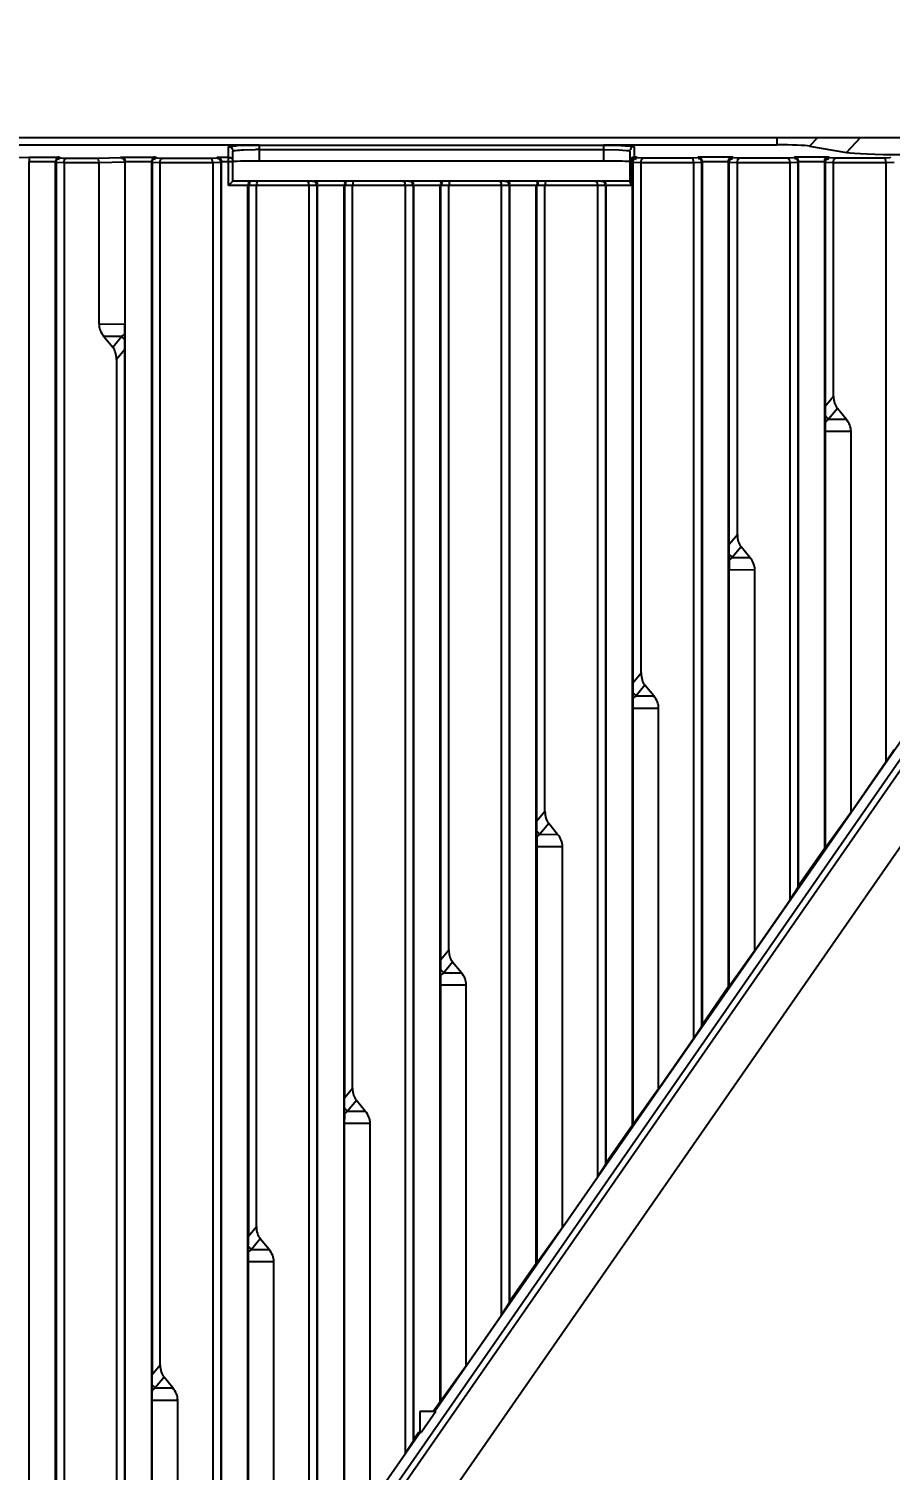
# Model space of a CAD drawing. Header units: millimetres. Extents: x 389 to 17466, y 310 to 5904.
# Drawn here: x 4963.5 to 5062, y 1481 to 1645.9 of the extents above; entities that cross this region are included whole.
import ezdxf

# ---------------------------------------------------------------- set-up
doc = ezdxf.new("R2010")
doc.units = ezdxf.units.MM
doc.layers.add('DIKE-5_20833-YOUDIM', color=7, linetype='Continuous')
doc.styles.get("Standard").update_dxf_attribs({"font": 'arial.ttf'})
doc.dimstyles.new('DIMSTYLE_14', dxfattribs={"dimtxt": 30, "dimasz": 20, "dimexe": 1.75, "dimexo": 0.875, "dimgap": 2, "dimtad": 1, "dimzin": 9, "dimdsep": 46, "dimtxsty": 'Standard', "dimblk": '_FILLED', "dimcen": 0.09, "dimadec": 0, "dimazin": 0, "dimtp": 0.05, "dimtm": 0.05, "dimtfac": 1, "dimtofl": 0, "dimtmove": 0, "dimatfit": 3, "dimldrblk": '_FILLED', "dimfxl": 1, "dimtolj": 1, "dimarcsym": 0})

# ---------------------------------------------------------------- blocks, each defined once
blk = doc.blocks.new('_FILLED')
at = {"color": 0, "linetype": 'ByBlock'}
blk.add_solid([(0, 0), (-1, 0.2), (-1, -0.2)], dxfattribs=at)
blk = doc.blocks.new('*D39')
at = {"layer": 'Defpoints', "color": 0, "linetype": 'Continuous', "transparency": 16777216}
for p in [(5134.54, 1678.6), (4564.54, 1608.48), (5134.54, 1608.48)]:
    blk.add_point(p, dxfattribs=at)
at = {"layer": 'DIKE-5_20833-YOUDIM', "color": 0, "linetype": 'Continuous', "lineweight": -2, "transparency": 16777216}
for p, q in [((4564.54, 1609.36), (4564.54, 1680.35)), ((5134.54, 1609.36), (5134.54, 1680.35)), ((4584.54, 1678.6), (5114.54, 1678.6))]:
    blk.add_line(p, q, dxfattribs=at)
at = {"layer": 'DIKE-5_20833-YOUDIM', "color": 0, "linetype": 'Continuous', "lineweight": -2, "transparency": 16777216, "xscale": 20, "yscale": 20, "zscale": 20, "rotation": 180}
blk.add_blockref('_FILLED', (4564.54, 1678.6), dxfattribs=at)
at = {"layer": 'DIKE-5_20833-YOUDIM', "color": 0, "linetype": 'Continuous', "lineweight": -2, "transparency": 16777216, "xscale": 20, "yscale": 20, "zscale": 20}
blk.add_blockref('_FILLED', (5134.54, 1678.6), dxfattribs=at)
at = {"layer": 'DIKE-5_20833-YOUDIM', "color": 0, "linetype": 'Continuous', "transparency": 16777216, "insert": (4849.54, 1700.02), "char_height": 30, "attachment_point": 5}
blk.add_mtext('\\A1;570 [1\'-10 1/2"]', dxfattribs=at)
blk = doc.blocks.new('*D42')
at = {"layer": 'Defpoints', "color": 0, "linetype": 'Continuous', "transparency": 16777216}
for p in [(5153.04, 1747.66), (4546.04, 1605.98), (5153.04, 1605.98)]:
    blk.add_point(p, dxfattribs=at)
at = {"layer": 'DIKE-5_20833-YOUDIM', "color": 0, "linetype": 'Continuous', "lineweight": -2, "transparency": 16777216}
for p, q in [((4546.04, 1606.86), (4546.04, 1749.41)), ((5153.04, 1606.86), (5153.04, 1749.41)), ((4566.04, 1747.66), (5133.04, 1747.66))]:
    blk.add_line(p, q, dxfattribs=at)
at = {"layer": 'DIKE-5_20833-YOUDIM', "color": 0, "linetype": 'Continuous', "lineweight": -2, "transparency": 16777216, "xscale": 20, "yscale": 20, "zscale": 20, "rotation": 180}
blk.add_blockref('_FILLED', (4546.04, 1747.66), dxfattribs=at)
at = {"layer": 'DIKE-5_20833-YOUDIM', "color": 0, "linetype": 'Continuous', "lineweight": -2, "transparency": 16777216, "xscale": 20, "yscale": 20, "zscale": 20}
blk.add_blockref('_FILLED', (5153.04, 1747.66), dxfattribs=at)
at = {"layer": 'DIKE-5_20833-YOUDIM', "color": 0, "linetype": 'Continuous', "transparency": 16777216, "insert": (4849.54, 1769.08), "char_height": 30, "attachment_point": 5}
blk.add_mtext('\\A1;607 [1\'-11 7/8"]', dxfattribs=at)

msp = doc.modelspace()

# ---------------------------------------------------------------- linework, layer by layer
at = {"color": 7, "linetype": 'Continuous'}
for p, q in [((4954.5375, 1633.482), (5138.0375, 1633.482)), ((4954.5375, 1632.6378), (4989.8375, 1632.6378)), ((4987.8792, 1632.5707), (4989.8375, 1632.6021)), ((4989.8375, 1632.6021), (4989.8375, 1630.7725)), ((4989.8375, 1632.6021), (5029.2375, 1632.6021)), ((5029.2375, 1632.6378), (5049.0365, 1632.6378)), ((5029.2375, 1632.6021), (5029.2375, 1630.7725)), ((5029.2375, 1632.6021), (5031.1961, 1632.5707)), ((5049.0365, 1633.482), (5049.0365, 1632.6378)), ((5053.7349, 1633.482), (5052.8045, 1632.4919)), ((5057.0161, 1631.7757), (5058.6195, 1633.482)), ((4963.5124, 1631.1895), (4960.4195, 1631.1084)), ((4963.5124, 1631.1895), (4963.5623, 1631.2395)), ((4963.5623, 1631.2395), (4967.012, 1631.2395)), ((4967.012, 1631.2395), (4967.1097, 1631.1417)), ((4967.1097, 1631.1417), (4967.7446, 1631.1084)), ((4967.7446, 1631.1084), (4971.4195, 1631.1084)), ((4971.4195, 1631.1084), (4973.9996, 1631.176)), ((4973.9996, 1631.176), (4974.063, 1631.2395)), ((4974.063, 1631.2395), (4978.012, 1631.2395)), ((4978.012, 1631.2395), (4978.1097, 1631.1417)), ((4978.1097, 1631.1417), (4978.7446, 1631.1084)), ((4978.7446, 1631.1084), (4984.3304, 1631.1084)), ((4984.3304, 1631.1084), (4984.9653, 1631.1417)), ((4984.9653, 1631.1417), (4985.063, 1631.2395)), ((4985.063, 1631.2395), (4986.3375, 1631.2395)), ((4986.3375, 1627.982), (4986.3375, 1632.4186)), ((4986.7852, 1632.1417), (4986.8375, 1631.9193)), ((4986.8375, 1628.482), (4986.8375, 1631.9193)), ((4988.0528, 1632.0668), (4989.4373, 1632.1011)), ((4989.8375, 1632.1027), (5029.2375, 1632.1027)), ((5029.2375, 1632.1027), (5031.0081, 1632.0674)), ((5031.0081, 1632.0674), (5031.8629, 1632.0081)), ((5032.2375, 1631.9193), (5032.2375, 1628.382)), ((5032.4281, 1631.1226), (5032.3587, 1631.0505)), ((5032.6094, 1631.0971), (5032.6463, 1631.0446)), ((5032.6156, 1630.9756), (5032.6528, 1630.8361)), ((5032.7064, 1632.443), (5032.7375, 1632.4186)), ((5032.7375, 1632.4186), (5032.7375, 1631.2395)), ((5033.012, 1631.2395), (5032.7375, 1631.2395)), ((5032.8577, 1631.0645), (5033.0014, 1630.9986)), ((5033.012, 1631.2395), (5033.1097, 1631.1417)), ((5033.7446, 1631.1084), (5033.1097, 1631.1417)), ((5039.3304, 1631.1084), (5033.7446, 1631.1084)), ((5039.9653, 1631.1417), (5039.3304, 1631.1084)), ((5040.063, 1631.2395), (5039.9653, 1631.1417)), ((5044.012, 1631.2395), (5040.063, 1631.2395)), ((5044.1097, 1631.1417), (5044.012, 1631.2395)), ((5044.7446, 1631.1084), (5044.1097, 1631.1417)), ((5050.3304, 1631.1084), (5044.7446, 1631.1084)), ((5050.9653, 1631.1417), (5050.3304, 1631.1084)), ((5051.063, 1631.2395), (5050.9653, 1631.1417)), ((5055.012, 1631.2395), (5051.063, 1631.2395)), ((5052.8045, 1632.4919), (5057.0161, 1631.7757)), ((5055.1097, 1631.1417), (5055.012, 1631.2395)), ((5055.7446, 1631.1084), (5055.1097, 1631.1417)), ((5061.3304, 1631.1084), (5055.7446, 1631.1084)), ((5061.9653, 1631.1417), (5061.3304, 1631.1084)), ((5062.063, 1631.2395), (5061.9653, 1631.1417)), ((4963.5375, 1421.2055), (4963.5375, 1630.7401)), ((4963.5375, 1630.7401), (4966.5375, 1630.7401)), ((4966.5375, 1630.7401), (4966.5375, 1425.524)), ((4966.5375, 1630.7153), (4966.6205, 1630.6324)), ((4966.6205, 1630.6495), (4967.5375, 1630.6014)), ((4966.6205, 1630.6324), (4966.6205, 1476.1333)), ((4967.5375, 1630.6091), (4971.5375, 1630.6091)), ((4967.5375, 1630.6014), (4967.5375, 1477.2192)), ((4971.5375, 1630.6064), (4974.4837, 1630.6836)), ((4971.5375, 1612.1051), (4971.5375, 1630.6064)), ((4974.4837, 1630.6615), (4974.5375, 1630.7153)), ((4974.4837, 1630.6836), (4974.4837, 1612.1022)), ((4974.5375, 1437.0399), (4974.5375, 1630.7401)), ((4974.5375, 1630.7401), (4977.5375, 1630.7401)), ((4977.5375, 1630.7401), (4977.5375, 1441.3584)), ((4977.5375, 1630.7153), (4977.6205, 1630.6324)), ((4977.6205, 1630.6495), (4978.5375, 1630.6014)), ((4977.6205, 1630.6324), (4977.6205, 1491.9676)), ((4978.5375, 1493.0536), (4978.5375, 1630.6091)), ((4978.5375, 1630.6091), (4984.5375, 1630.6091)), ((4984.5375, 1630.6014), (4985.4546, 1630.6495)), ((4984.5375, 1630.6091), (4984.5375, 1451.2051)), ((4985.4546, 1630.6324), (4985.5375, 1630.7153)), ((4985.4546, 1630.6495), (4985.4546, 1452.6095)), ((4985.5375, 1452.8743), (4985.5375, 1630.7401)), ((4985.5375, 1630.7401), (4986.8375, 1630.7401)), ((5029.2375, 1630.7725), (4989.8375, 1630.7725)), ((5032.4375, 1630.7401), (5032.4375, 1627.982)), ((5032.5375, 1630.7401), (5032.4375, 1630.7401)), ((5032.5375, 1520.5302), (5032.5375, 1630.7401)), ((5032.6205, 1630.6495), (5033.5375, 1630.6014)), ((5032.6205, 1571.1394), (5032.6205, 1630.6324)), ((5033.5375, 1630.6091), (5039.5375, 1630.6091)), ((5033.5375, 1572.2254), (5033.5375, 1630.6014)), ((5039.5375, 1630.6014), (5040.4546, 1630.6495)), ((5039.5375, 1630.6014), (5039.5375, 1530.377)), ((5040.4546, 1630.6324), (5040.5375, 1630.7153)), ((5040.4546, 1630.6324), (5040.4546, 1531.7813)), ((5040.5375, 1630.7401), (5043.5375, 1630.7401)), ((5040.5375, 1532.0461), (5040.5375, 1630.7153)), ((5043.5375, 1536.3646), (5043.5375, 1630.7401)), ((5043.5375, 1630.7153), (5043.6205, 1630.6324)), ((5043.6205, 1630.6495), (5044.5375, 1630.6014)), ((5043.6205, 1586.9738), (5043.6205, 1630.6324)), ((5044.5375, 1630.6091), (5050.5375, 1630.6091)), ((5044.5375, 1588.0598), (5044.5375, 1630.6014)), ((5050.5375, 1630.6014), (5051.4546, 1630.6495)), ((5050.5375, 1630.6014), (5050.5375, 1546.2113)), ((5051.4546, 1630.6324), (5051.5375, 1630.7153)), ((5051.4546, 1630.6324), (5051.4546, 1547.6156)), ((5051.5375, 1630.7401), (5054.5375, 1630.7401)), ((5051.5375, 1547.8805), (5051.5375, 1630.7153)), ((5054.5375, 1552.1989), (5054.5375, 1630.7401)), ((5054.5375, 1630.7153), (5054.6205, 1630.6324)), ((5054.6205, 1630.6495), (5055.5375, 1630.6014)), ((5054.6205, 1602.8082), (5054.6205, 1630.6324)), ((5055.5375, 1630.6091), (5061.5375, 1630.6091)), ((5055.5375, 1603.8942), (5055.5375, 1630.6014)), ((5061.5375, 1630.6014), (5062.4546, 1630.6495)), ((5061.5375, 1630.6014), (5061.5375, 1562.0457)), ((4986.8375, 1628.482), (4986.3375, 1627.982)), ((4988.5375, 1627.982), (4986.3375, 1627.982)), ((4989.012, 1628.482), (4986.8375, 1628.482)), ((4988.5375, 1627.982), (4988.5375, 1457.1927)), ((4988.6022, 1628.2341), (4988.6401, 1628.0737)), ((4988.6205, 1627.982), (4988.6205, 1507.802)), ((4996.4546, 1627.982), (4988.6205, 1627.982)), ((4995.9653, 1628.482), (4989.1097, 1628.482)), ((4989.5375, 1508.888), (4989.5375, 1627.982)), ((4989.5633, 1628.2237), (4989.5857, 1628.0735)), ((4995.5117, 1628.2237), (4995.4894, 1628.0735)), ((4995.5375, 1627.982), (4995.5375, 1467.0395)), ((5000.012, 1628.482), (4996.063, 1628.482)), ((4996.4728, 1628.2341), (4996.435, 1628.0737)), ((4996.4546, 1627.982), (4996.4546, 1468.4438)), ((4996.5375, 1468.7086), (4996.5375, 1627.982)), ((4999.5375, 1627.982), (4996.5375, 1627.982)), ((4999.5375, 1627.982), (4999.5375, 1473.0271)), ((4999.6022, 1628.2341), (4999.6401, 1628.0737)), ((4999.6205, 1627.982), (4999.6205, 1523.6363)), ((5007.4546, 1627.982), (4999.6205, 1627.982)), ((5006.9653, 1628.482), (5000.1097, 1628.482)), ((5000.5375, 1524.7223), (5000.5375, 1627.982)), ((5000.5633, 1628.2237), (5000.5857, 1628.0735)), ((5006.5117, 1628.2237), (5006.4894, 1628.0735)), ((5006.5375, 1627.982), (5006.5375, 1482.8739)), ((5011.012, 1628.482), (5007.063, 1628.482)), ((5007.4728, 1628.2341), (5007.435, 1628.0737)), ((5007.4546, 1627.982), (5007.4546, 1484.2782)), ((5007.5375, 1484.543), (5007.5375, 1627.982)), ((5010.5375, 1627.982), (5007.5375, 1627.982)), ((5010.5375, 1488.8615), (5010.5375, 1627.982)), ((5010.6022, 1628.2341), (5010.6401, 1628.0737)), ((5010.6205, 1539.4707), (5010.6205, 1627.982)), ((5018.4546, 1627.982), (5010.6205, 1627.982)), ((5017.9653, 1628.482), (5011.1097, 1628.482)), ((5011.5375, 1540.5567), (5011.5375, 1627.982)), ((5011.5633, 1628.2237), (5011.5857, 1628.0735)), ((5017.5117, 1628.2237), (5017.4894, 1628.0735)), ((5017.5375, 1627.982), (5017.5375, 1498.7082)), ((5022.012, 1628.482), (5018.063, 1628.482)), ((5018.4728, 1628.2341), (5018.435, 1628.0737)), ((5018.4546, 1627.982), (5018.4546, 1500.1125)), ((5018.5375, 1500.3774), (5018.5375, 1627.982)), ((5021.5375, 1627.982), (5018.5375, 1627.982)), ((5021.5375, 1504.6958), (5021.5375, 1627.982)), ((5021.6022, 1628.2341), (5021.6401, 1628.0737)), ((5021.6205, 1555.3051), (5021.6205, 1627.982)), ((5029.4546, 1627.982), (5021.6205, 1627.982)), ((5028.9653, 1628.482), (5022.1097, 1628.482)), ((5022.5375, 1556.3911), (5022.5375, 1627.982)), ((5022.5633, 1628.2237), (5022.5857, 1628.0735)), ((5028.5117, 1628.2237), (5028.4894, 1628.0735)), ((5028.5375, 1627.982), (5028.5375, 1514.5426)), ((5032.2375, 1628.482), (5029.063, 1628.482)), ((5029.4728, 1628.2341), (5029.435, 1628.0737)), ((5029.4546, 1627.982), (5029.4546, 1515.9469)), ((5029.5375, 1516.2117), (5029.5375, 1627.982)), ((5032.4375, 1627.982), (5029.5375, 1627.982)), ((5032.2375, 1628.382), (5032.3404, 1628.136)), ((5032.3404, 1628.136), (5032.4375, 1627.982)), ((4974.4837, 1612.1022), (4971.5375, 1612.1051)), ((4974.1108, 1610.7157), (4972.0924, 1610.7177)), ((4972.0924, 1610.7177), (4973.1016, 1609.4961)), ((4973.1016, 1609.4961), (4974.1108, 1610.7157)), ((4974.1108, 1610.7157), (4974.4741, 1610.9829)), ((4974.4546, 1609.1878), (4973.5375, 1608.0795)), ((4973.5375, 1608.0795), (4973.5375, 1435.3708)), ((4974.4546, 1609.1655), (4974.4546, 1436.7751)), ((5054.6205, 1602.7859), (5055.5375, 1603.8942)), ((5054.9642, 1601.2579), (5054.601, 1600.9908)), ((5055.9734, 1602.4776), (5054.9642, 1601.2579)), ((5054.9642, 1601.2579), (5056.9826, 1601.256)), ((5056.9826, 1601.256), (5055.9734, 1602.4776)), ((5054.5913, 1599.8714), (5054.5913, 1552.1821)), ((5054.5913, 1599.8714), (5057.5375, 1599.8686)), ((5057.5375, 1556.2877), (5057.5375, 1599.8686)), ((5088.6136, 1598.9724), (4956.0506, 1408.1497)), ((4956.8183, 1408.0278), (5089.4659, 1598.9724)), ((4957.0311, 1399.5704), (5095.6885, 1599.1661)), ((5087.2982, 1599.0703), (5009.9165, 1487.6803)), ((5043.6205, 1586.9515), (5044.5375, 1588.0598)), ((5044.9734, 1586.6433), (5043.9642, 1585.4236)), ((5045.9826, 1585.4216), (5044.9734, 1586.6433)), ((5043.9642, 1585.4236), (5043.601, 1585.1565)), ((5043.9642, 1585.4236), (5045.9826, 1585.4216)), ((5043.5913, 1536.3477), (5043.5913, 1584.0432)), ((5043.5913, 1584.0371), (5046.5375, 1584.0342)), ((5046.5375, 1540.4534), (5046.5375, 1584.0342)), ((5032.6205, 1571.1171), (5033.5375, 1572.2254)), ((5033.9734, 1570.8089), (5032.9642, 1569.5892)), ((5034.9826, 1569.5872), (5033.9734, 1570.8089)), ((5032.9642, 1569.5892), (5032.601, 1569.3221)), ((5032.9642, 1569.5892), (5034.9826, 1569.5872)), ((5032.5913, 1568.2027), (5032.5913, 1520.5133)), ((5032.5913, 1568.2027), (5035.5375, 1568.1998)), ((5035.5375, 1524.619), (5035.5375, 1568.1998)), ((5061.5375, 1562.0457), (5062.4546, 1563.45)), ((5057.5375, 1556.2877), (5061.5375, 1562.0457)), ((5021.6205, 1555.2828), (5022.5375, 1556.3911)), ((5057.5375, 1556.2877), (5054.5913, 1552.1821)), ((5021.9642, 1553.7549), (5021.601, 1553.4877)), ((5022.9734, 1554.9745), (5021.9642, 1553.7549)), ((5021.9642, 1553.7549), (5023.9826, 1553.7529)), ((5023.9826, 1553.7529), (5022.9734, 1554.9745)), ((5021.5913, 1552.3683), (5021.5913, 1504.679)), ((5021.5913, 1552.3683), (5024.5375, 1552.3655)), ((5024.5375, 1508.7847), (5024.5375, 1552.3655)), ((5051.5375, 1547.8805), (5054.5375, 1552.1989)), ((5054.5913, 1552.1821), (5054.5375, 1552.1989)), ((5050.5375, 1546.2113), (5051.4546, 1547.6156)), ((5051.4546, 1547.6156), (5051.5375, 1547.8805)), ((5046.5375, 1540.4534), (5050.5375, 1546.2113)), ((5010.6205, 1539.4484), (5011.5375, 1540.5567)), ((5046.5375, 1540.4534), (5043.5913, 1536.3477)), ((5011.9734, 1539.1402), (5010.9642, 1537.9205)), ((5012.9826, 1537.9185), (5011.9734, 1539.1402)), ((5010.9642, 1537.9205), (5010.601, 1537.6534)), ((5010.9642, 1537.9205), (5012.9826, 1537.9185)), ((5010.5913, 1536.534), (5010.5913, 1488.8446)), ((5010.5913, 1536.534), (5013.5375, 1536.5311)), ((5013.5375, 1492.9503), (5013.5375, 1536.5311)), ((5040.5375, 1532.0461), (5043.5375, 1536.3646)), ((5043.5913, 1536.3477), (5043.5375, 1536.3646)), ((5040.4546, 1531.7813), (5040.5375, 1532.0461)), ((5035.5375, 1524.619), (5039.5375, 1530.377)), ((5039.5375, 1530.377), (5040.4546, 1531.7813)), ((4999.6205, 1523.614), (5000.5375, 1524.7223)), ((5035.5375, 1524.619), (5032.5913, 1520.5133)), ((5000.9734, 1523.3058), (4999.9642, 1522.0861)), ((5001.9826, 1522.0842), (5000.9734, 1523.3058)), ((4999.5913, 1520.6996), (4999.5913, 1473.0102)), ((4999.5913, 1520.6996), (5002.5375, 1520.6967)), ((4999.9642, 1522.0861), (4999.601, 1521.819)), ((4999.9642, 1522.0861), (5001.9826, 1522.0842)), ((5002.5375, 1477.1159), (5002.5375, 1520.6967)), ((5029.5375, 1516.2117), (5032.5375, 1520.5302)), ((5032.5913, 1520.5133), (5032.5375, 1520.5302)), ((5028.5375, 1514.5426), (5029.4546, 1515.9469)), ((5029.4546, 1515.9469), (5029.5375, 1516.2117)), ((5024.5375, 1508.7847), (5028.5375, 1514.5426)), ((4988.6205, 1507.7797), (4989.5375, 1508.888)), ((4989.9734, 1507.4714), (4988.9642, 1506.2518)), ((4990.9826, 1506.2498), (4989.9734, 1507.4714)), ((5024.5375, 1508.7847), (5021.5913, 1504.679)), ((4988.9642, 1506.2518), (4988.601, 1505.9846)), ((4988.9642, 1506.2518), (4990.9826, 1506.2498)), ((4988.5913, 1504.8653), (4988.5913, 1457.1759)), ((4988.5913, 1504.8653), (4991.5375, 1504.8624)), ((4991.5375, 1461.2816), (4991.5375, 1504.8624)), ((5018.5375, 1500.3774), (5021.5375, 1504.6958)), ((5021.5913, 1504.679), (5021.5375, 1504.6958)), ((5017.5375, 1498.7082), (5018.4546, 1500.1125)), ((5018.4546, 1500.1125), (5018.5375, 1500.3774)), ((5013.5375, 1492.9503), (5017.5375, 1498.7082)), ((4977.6205, 1491.9453), (4978.5375, 1493.0536)), ((5013.5375, 1492.9503), (5010.5913, 1488.8446)), ((4978.9734, 1491.6371), (4977.9642, 1490.4174)), ((4979.9826, 1490.4154), (4978.9734, 1491.6371)), ((4977.9642, 1490.4174), (4977.601, 1490.1503)), ((4977.9642, 1490.4174), (4979.9826, 1490.4154)), ((4977.5913, 1489.0309), (4977.5913, 1441.3415)), ((4977.5913, 1489.0309), (4980.5375, 1489.028)), ((4980.5375, 1445.4472), (4980.5375, 1489.028)), ((5010.0561, 1487.7128), (5008.2098, 1487.7128)), ((5008.2098, 1487.7128), (5008.2098, 1485.3426)), ((5010.0561, 1487.7128), (5008.4096, 1485.3426)), ((5009.8045, 1487.8063), (5010.5375, 1488.8615)), ((5010.5913, 1488.8446), (5010.5375, 1488.8615)), ((5008.2699, 1485.3101), (4955.3103, 1409.0754)), ((5006.5375, 1482.8739), (5007.4546, 1484.2782)), ((5007.5375, 1484.543), (5008.131, 1485.3973)), ((5008.2098, 1485.3426), (5008.4096, 1485.3426)), ((5002.5375, 1477.1159), (5006.5375, 1482.8739))]:
    msp.add_line(p, q, dxfattribs=at)
msp.add_lwpolyline([(5032.2375, 1630.7245), (5032.2642, 1630.7292), (5032.3377, 1630.7354), (5032.4375, 1630.7401)], dxfattribs=at)
for centre, radius, start, end in [((4988.9425, 1601.97), 30.6191, 91.990029, 92.93515), ((4989.8363, 1583.5463), 48.5565, 89.998596, 90.470895), ((4911.0119, 1612.0878), 63.4718, 359.002519, 0.007548), ((4970.7234, 1607.0495), 4.9916, 41.468003, 47.263656), ((5055.7628, 1609.1322), 81.3082, 179.138336, 179.976514), ((5102.2621, 1608.5131), 127.8117, 178.893502, 179.17431), ((4926.9946, 1603.4577), 127.63, 358.893241, 359.174441), ((4973.3121, 1602.8415), 81.3084, 359.138337, 359.976515), ((5058.3516, 1604.9242), 4.9916, 221.468038, 227.26374), ((5118.064, 1599.8859), 63.4727, 179.002515, 180.007547), ((4962.3121, 1587.0071), 81.3084, 359.138337, 359.976515), ((5107.0639, 1584.0515), 63.4726, 179.002514, 180.007547), ((4915.9699, 1587.6237), 127.6546, 358.893277, 359.174424), ((5047.3516, 1589.0898), 4.9916, 221.468035, 227.263733), ((4904.9437, 1571.7898), 127.6809, 358.893316, 359.174405), ((4951.3121, 1571.1728), 81.3084, 359.138337, 359.976515), ((5036.3516, 1573.2555), 4.9916, 221.468032, 227.263725), ((5096.0639, 1568.2171), 63.4725, 179.002514, 180.007547), ((4940.3121, 1555.3384), 81.3084, 359.138337, 359.976515), ((5085.0638, 1552.3828), 63.4725, 179.002515, 180.007548), ((4893.9157, 1555.9558), 127.7088, 358.893357, 359.174386), ((5025.3516, 1557.4211), 4.9916, 221.468029, 227.263718), ((4929.3121, 1539.504), 81.3084, 359.138337, 359.976515), ((5074.0637, 1536.5484), 63.4724, 179.002515, 180.007548), ((4882.8869, 1540.1219), 127.7377, 358.893399, 359.174365), ((5014.3516, 1541.5868), 4.9916, 221.468027, 227.263712), ((4871.8609, 1524.288), 127.7637, 358.893437, 359.174347), ((4918.3121, 1523.6697), 81.3084, 359.138337, 359.976515), ((5003.3516, 1525.7524), 4.9916, 221.468025, 227.263706), ((5063.0637, 1520.7141), 63.4723, 179.002516, 180.007548), ((4907.3121, 1507.8353), 81.3084, 359.138337, 359.976515), ((5052.0636, 1504.8797), 63.4723, 179.002517, 180.007549), ((4860.839, 1508.454), 127.7856, 358.893469, 359.174332), ((4992.3516, 1509.918), 4.9916, 221.468024, 227.263701), ((4849.8282, 1492.6198), 127.7963, 358.893483, 359.174323), ((4896.3121, 1492.0009), 81.3084, 359.138337, 359.976515), ((4981.3516, 1494.0837), 4.9916, 221.468023, 227.263696), ((5041.0635, 1489.0453), 63.4722, 179.002518, 180.007549)]:
    msp.add_arc(centre, radius, start, end, dxfattribs=at)
for centre, major_axis, ratio, start_param, end_param in [((5049.0365, 1632.4308), (3.9434, 0), 0.0524799, 0.29934906, 1.57079633), ((4963.5637, 1630.7401), (0, 0.5), 0.05240778, 0.05235988, 1.57079633), ((5063.318, 1631.8778), (6.5952, 0), 0.0524799, -2.8422436, -1.57079633), ((4989.8375, 1630.7202), (3, 0), 0.01745506, 1.57079633, 3.14159265), ((5029.2375, 1630.7202), (3, 0), 0.01745506, 6.28318531, 7.85398163), ((4980.4818, 1612.0981), (8.9443, -0.0088), 0.4472136, -3.1411547, -2.78705562), ((4969.5777, 1605.6867), (3.3206, 4.0131), 0.53755654, -0.5761404, -0.10251905), ((5059.4973, 1606.287), (-3.3206, -4.0131), 0.5375563, -0.57614068, -0.10251901), ((5048.5932, 1599.8756), (8.9443, -0.0088), 0.44721342, 0.00043765, 0.35453679), ((5048.4973, 1590.4526), (-3.3206, -4.0131), 0.5375563, -0.57614068, -0.10251901), ((5037.5932, 1584.0412), (8.9443, -0.0088), 0.44721342, 0.00043765, 0.35453679), ((5037.4973, 1574.6183), (-3.3206, -4.0131), 0.5375563, -0.57614068, -0.10251901), ((5026.5932, 1568.2068), (8.9443, -0.0088), 0.44721342, 0.00043765, 0.35453679), ((5026.4973, 1558.7839), (-3.3206, -4.0131), 0.5375563, -0.57614068, -0.10251901), ((5015.5932, 1552.3725), (8.9443, -0.0088), 0.44721342, 0.00043765, 0.35453679), ((5015.4973, 1542.9495), (-3.3206, -4.0131), 0.5375563, -0.57614068, -0.10251901), ((5004.5932, 1536.5381), (8.9443, -0.0088), 0.44721342, 0.00043765, 0.35453679), ((5004.4973, 1527.1152), (-3.3206, -4.0131), 0.5375563, -0.57614068, -0.10251901), ((4993.5932, 1520.7037), (8.9443, -0.0088), 0.44721342, 0.00043765, 0.35453679), ((4993.4973, 1511.2808), (-3.3206, -4.0131), 0.5375563, -0.57614068, -0.10251901), ((4982.5932, 1504.8694), (8.9443, -0.0088), 0.44721342, 0.00043765, 0.35453679), ((4982.4973, 1495.4464), (-3.3206, -4.0131), 0.5375563, -0.57614068, -0.10251901), ((4971.5932, 1489.035), (8.9443, -0.0088), 0.44721342, 0.00043765, 0.35453679)]:
    msp.add_ellipse(centre, major_axis=major_axis, ratio=ratio, start_param=start_param, end_param=end_param, dxfattribs=at)
for points, knots in [([(4967.012, 1631.2395), (4966.9051, 1631.2336), (4966.6389, 1631.2219), (4966.599, 1630.9159), (4966.6468, 1630.8095)], [0, 0, 0, 0, 0.47865268, 1, 1, 1, 1]), ([(4966.6205, 1630.6324), (4966.6205, 1630.752), (4966.6255, 1631.0116), (4966.9318, 1631.0617), (4967.0018, 1630.9989)], [0, 0, 0, 0, 0.55989214, 1, 1, 1, 1]), ([(4967.5375, 1630.6014), (4967.5375, 1630.7154), (4967.5445, 1630.8281), (4967.6213, 1631.0642), (4967.687, 1630.9931), (4967.6996, 1630.9663)], [0, 0, 0, 0, 0.644628, 0.83264715, 1, 1, 1, 1]), ([(4971.5375, 1630.6091), (4971.5375, 1630.6664), (4971.5534, 1630.7463), (4971.4638, 1631.0454), (4971.4435, 1630.9768)], [0, 0, 0, 0, 0.44457048, 1, 1, 1, 1]), ([(4974.4837, 1630.6836), (4974.4837, 1630.8011), (4974.47, 1631.0508), (4974.1715, 1631.0918), (4974.1121, 1631.0277)], [0, 0, 0, 0, 0.57344729, 1, 1, 1, 1]), ([(4974.5375, 1630.7153), (4974.5375, 1630.8439), (4974.4952, 1631.0198), (4974.301, 1631.2007), (4974.2001, 1631.1222), (4974.1714, 1631.0805)], [0, 0, 0, 0, 0.56755901, 0.77671407, 1, 1, 1, 1]), ([(4978.012, 1631.2395), (4977.9051, 1631.2336), (4977.6389, 1631.2219), (4977.599, 1630.9159), (4977.6468, 1630.8095)], [0, 0, 0, 0, 0.47865268, 1, 1, 1, 1]), ([(4977.6205, 1630.6324), (4977.6205, 1630.752), (4977.6255, 1631.0116), (4977.9318, 1631.0617), (4978.0018, 1630.9989)], [0, 0, 0, 0, 0.55989214, 1, 1, 1, 1]), ([(4978.5375, 1630.6014), (4978.5375, 1630.7154), (4978.5445, 1630.8281), (4978.6213, 1631.0642), (4978.687, 1630.9931), (4978.6996, 1630.9663)], [0, 0, 0, 0, 0.644628, 0.83264715, 1, 1, 1, 1]), ([(4984.5375, 1630.6091), (4984.5375, 1630.7215), (4984.5304, 1630.8332), (4984.4521, 1631.0649), (4984.3877, 1630.9945), (4984.3754, 1630.9679)], [0, 0, 0, 0, 0.64460109, 0.83228919, 1, 1, 1, 1]), ([(4985.4546, 1630.6495), (4985.4546, 1630.7656), (4985.4419, 1631.0179), (4985.1436, 1631.0618), (4985.076, 1630.9993)], [0, 0, 0, 0, 0.55792131, 1, 1, 1, 1]), ([(4985.5375, 1630.7153), (4985.5375, 1630.8439), (4985.4952, 1631.0198), (4985.301, 1631.2007), (4985.2001, 1631.1222), (4985.1714, 1631.0805)], [0, 0, 0, 0, 0.56755901, 0.77671407, 1, 1, 1, 1]), ([(4986.3375, 1632.4186), (4986.3375, 1632.5115), (4986.8869, 1632.45), (4987.1183, 1632.5357), (4987.3746, 1632.549)], [0, 0, 0, 0, 0.26573127, 1, 1, 1, 1]), ([(4986.8375, 1630.7401), (4986.8375, 1630.859), (4986.8266, 1631.1232), (4986.5175, 1631.1726), (4986.4388, 1631.1108)], [0, 0, 0, 0, 0.54274606, 1, 1, 1, 1]), ([(4986.8375, 1631.9193), (4986.8375, 1631.9499), (4986.9947, 1631.972), (4987.3332, 1632.0406), (4987.7542, 1632.0532), (4988.0528, 1632.0668)], [0, 0, 0, 0, 0.07445366, 0.27168231, 1, 1, 1, 1]), ([(5031.1961, 1632.5707), (5031.5351, 1632.5587), (5032.0329, 1632.5165), (5032.5513, 1632.5036), (5032.7064, 1632.443)], [0, 0, 0, 0, 0.67076281, 1, 1, 1, 1]), ([(5031.8629, 1632.0081), (5031.917, 1632.0021), (5032.0207, 1631.9745), (5032.2375, 1631.9938), (5032.2375, 1631.9193)], [0, 0, 0, 0, 0.42212239, 1, 1, 1, 1]), ([(5032.3587, 1631.0505), (5032.3219, 1631.0044), (5032.2624, 1630.9009), (5032.2375, 1630.783), (5032.2375, 1630.7244)], [0, 0, 0, 0, 0.50184072, 1, 1, 1, 1]), ([(5032.7375, 1632.4186), (5032.6185, 1632.4186), (5032.3543, 1632.4082), (5032.3046, 1632.099), (5032.3664, 1632.0204)], [0, 0, 0, 0, 0.54336756, 1, 1, 1, 1]), ([(5032.7375, 1631.2395), (5032.683, 1631.2376), (5032.571, 1631.2172), (5032.4716, 1631.1598), (5032.4281, 1631.1226)], [0, 0, 0, 0, 0.48762852, 1, 1, 1, 1]), ([(5033.5362, 1630.6015), (5033.5362, 1630.7144), (5033.5419, 1630.8259), (5033.6201, 1631.0604), (5033.6841, 1630.987), (5033.6964, 1630.9598)], [0, 0, 0, 0, 0.64332147, 0.82979296, 1, 1, 1, 1]), ([(5039.5374, 1630.6091), (5039.5374, 1630.7212), (5039.5309, 1630.8325), (5039.4524, 1631.0638), (5039.3884, 1630.9927), (5039.3761, 1630.966)], [0, 0, 0, 0, 0.6441454, 0.83123751, 1, 1, 1, 1]), ([(5040.5375, 1630.7153), (5040.5375, 1630.7904), (5040.4826, 1631.0385), (5040.2368, 1631.2299), (5040.063, 1631.2395)], [0, 0, 0, 0, 0.30117641, 1, 1, 1, 1]), ([(5040.4531, 1630.6494), (5040.4531, 1630.7653), (5040.442, 1631.0178), (5040.1439, 1631.0608), (5040.0764, 1630.9985)], [0, 0, 0, 0, 0.55792687, 1, 1, 1, 1]), ([(5043.5381, 1630.7401), (5043.5381, 1630.8652), (5043.5536, 1631.1165), (5043.863, 1631.1581), (5043.9078, 1631.0909)], [0, 0, 0, 0, 0.60751434, 1, 1, 1, 1]), ([(5043.6204, 1630.6324), (5043.6204, 1630.7519), (5043.6253, 1631.0115), (5043.9315, 1631.0614), (5044.0014, 1630.9986)], [0, 0, 0, 0, 0.55991852, 1, 1, 1, 1]), ([(5044.5362, 1630.6015), (5044.5362, 1630.7144), (5044.5419, 1630.8259), (5044.6201, 1631.0604), (5044.6841, 1630.987), (5044.6964, 1630.9598)], [0, 0, 0, 0, 0.64332147, 0.82979296, 1, 1, 1, 1]), ([(5050.5374, 1630.6091), (5050.5374, 1630.7212), (5050.5309, 1630.8325), (5050.4524, 1631.0638), (5050.3884, 1630.9927), (5050.3761, 1630.966)], [0, 0, 0, 0, 0.6441454, 0.83123751, 1, 1, 1, 1]), ([(5051.5375, 1630.7153), (5051.5375, 1630.7904), (5051.4826, 1631.0385), (5051.2368, 1631.2299), (5051.063, 1631.2395)], [0, 0, 0, 0, 0.30117641, 1, 1, 1, 1]), ([(5051.4531, 1630.6494), (5051.4531, 1630.7653), (5051.442, 1631.0178), (5051.1439, 1631.0608), (5051.0764, 1630.9985)], [0, 0, 0, 0, 0.55792687, 1, 1, 1, 1]), ([(5054.5381, 1630.7401), (5054.5381, 1630.8652), (5054.5536, 1631.1165), (5054.863, 1631.1581), (5054.9078, 1631.0909)], [0, 0, 0, 0, 0.60751434, 1, 1, 1, 1]), ([(5054.6204, 1630.6324), (5054.6204, 1630.7519), (5054.6253, 1631.0115), (5054.9315, 1631.0614), (5055.0014, 1630.9986)], [0, 0, 0, 0, 0.55991852, 1, 1, 1, 1]), ([(5055.5362, 1630.6015), (5055.5362, 1630.7144), (5055.5419, 1630.8259), (5055.6201, 1631.0604), (5055.6841, 1630.987), (5055.6964, 1630.9598)], [0, 0, 0, 0, 0.64332147, 0.82979296, 1, 1, 1, 1]), ([(5061.5374, 1630.6091), (5061.5374, 1630.7212), (5061.5309, 1630.8325), (5061.4524, 1631.0638), (5061.3884, 1630.9927), (5061.3761, 1630.966)], [0, 0, 0, 0, 0.6441454, 0.83123751, 1, 1, 1, 1]), ([(4989.1097, 1628.482), (4988.9936, 1628.482), (4988.7314, 1628.4659), (4988.6776, 1628.1612), (4988.7357, 1628.0746)], [0, 0, 0, 0, 0.52692319, 1, 1, 1, 1]), ([(4989.7446, 1628.482), (4989.7007, 1628.482), (4989.5918, 1628.4125), (4989.5633, 1628.2927), (4989.5633, 1628.2237)], [0, 0, 0, 0, 0.38898542, 1, 1, 1, 1]), ([(4995.3304, 1628.482), (4995.3743, 1628.482), (4995.4832, 1628.4125), (4995.5117, 1628.2927), (4995.5117, 1628.2237)], [0, 0, 0, 0, 0.38898542, 1, 1, 1, 1]), ([(4995.9653, 1628.482), (4996.0814, 1628.482), (4996.3436, 1628.4659), (4996.3974, 1628.1612), (4996.3393, 1628.0746)], [0, 0, 0, 0, 0.52692319, 1, 1, 1, 1]), ([(5000.1097, 1628.482), (4999.9936, 1628.482), (4999.7314, 1628.4659), (4999.6776, 1628.1612), (4999.7357, 1628.0746)], [0, 0, 0, 0, 0.52692319, 1, 1, 1, 1]), ([(5000.7446, 1628.482), (5000.7007, 1628.482), (5000.5918, 1628.4125), (5000.5633, 1628.2927), (5000.5633, 1628.2237)], [0, 0, 0, 0, 0.38898542, 1, 1, 1, 1]), ([(5006.3304, 1628.482), (5006.3743, 1628.482), (5006.4832, 1628.4125), (5006.5117, 1628.2927), (5006.5117, 1628.2237)], [0, 0, 0, 0, 0.38898542, 1, 1, 1, 1]), ([(5006.9653, 1628.482), (5007.0814, 1628.482), (5007.3436, 1628.4659), (5007.3974, 1628.1612), (5007.3393, 1628.0746)], [0, 0, 0, 0, 0.52692319, 1, 1, 1, 1]), ([(5011.1097, 1628.482), (5010.9936, 1628.482), (5010.7314, 1628.4659), (5010.6776, 1628.1612), (5010.7357, 1628.0746)], [0, 0, 0, 0, 0.52692319, 1, 1, 1, 1]), ([(5011.7446, 1628.482), (5011.7007, 1628.482), (5011.5918, 1628.4125), (5011.5633, 1628.2927), (5011.5633, 1628.2237)], [0, 0, 0, 0, 0.38898542, 1, 1, 1, 1]), ([(5017.3304, 1628.482), (5017.3743, 1628.482), (5017.4832, 1628.4125), (5017.5117, 1628.2927), (5017.5117, 1628.2237)], [0, 0, 0, 0, 0.38898542, 1, 1, 1, 1]), ([(5017.9653, 1628.482), (5018.0814, 1628.482), (5018.3436, 1628.4659), (5018.3974, 1628.1612), (5018.3393, 1628.0746)], [0, 0, 0, 0, 0.52692319, 1, 1, 1, 1]), ([(5022.1097, 1628.482), (5021.9936, 1628.482), (5021.7314, 1628.4659), (5021.6776, 1628.1612), (5021.7357, 1628.0746)], [0, 0, 0, 0, 0.52692319, 1, 1, 1, 1]), ([(5022.7446, 1628.482), (5022.7007, 1628.482), (5022.5918, 1628.4125), (5022.5633, 1628.2927), (5022.5633, 1628.2237)], [0, 0, 0, 0, 0.38898542, 1, 1, 1, 1]), ([(5028.3304, 1628.482), (5028.3743, 1628.482), (5028.4832, 1628.4125), (5028.5117, 1628.2927), (5028.5117, 1628.2237)], [0, 0, 0, 0, 0.38898542, 1, 1, 1, 1]), ([(5028.9653, 1628.482), (5029.0814, 1628.482), (5029.3436, 1628.4659), (5029.3974, 1628.1612), (5029.3393, 1628.0746)], [0, 0, 0, 0, 0.52692319, 1, 1, 1, 1])]:
    msp.add_open_spline(points, degree=3, knots=knots, dxfattribs=at)
for points in [[(4986.3375, 1632.4186), (4986.5079, 1632.4186), (4986.7943, 1632.3126), (4986.7686, 1632.1442)], [(5032.4379, 1630.7401), (5032.442, 1630.8721), (5032.5195, 1631.1937), (5032.6094, 1631.0971)], [(5033.012, 1631.2395), (5032.8535, 1631.2307), (5032.6058, 1631.1341), (5032.6156, 1630.9756)], [(5032.6204, 1630.6324), (5032.6204, 1630.7967), (5032.6934, 1631.0607), (5032.8577, 1631.0645)], [(4989.012, 1628.482), (4988.8523, 1628.482), (4988.6022, 1628.3937), (4988.6022, 1628.2341)], [(4996.063, 1628.482), (4996.2227, 1628.482), (4996.4728, 1628.3937), (4996.4728, 1628.2341)], [(5000.012, 1628.482), (4999.8523, 1628.482), (4999.6022, 1628.3937), (4999.6022, 1628.2341)], [(5007.063, 1628.482), (5007.2227, 1628.482), (5007.4728, 1628.3937), (5007.4728, 1628.2341)], [(5011.012, 1628.482), (5010.8523, 1628.482), (5010.6022, 1628.3937), (5010.6022, 1628.2341)], [(5018.063, 1628.482), (5018.2227, 1628.482), (5018.4728, 1628.3937), (5018.4728, 1628.2341)], [(5022.012, 1628.482), (5021.8523, 1628.482), (5021.6022, 1628.3937), (5021.6022, 1628.2341)], [(5029.063, 1628.482), (5029.2227, 1628.482), (5029.4728, 1628.3937), (5029.4728, 1628.2341)]]:
    msp.add_open_spline(points, degree=3, dxfattribs=at)

# ---------------------------------------------------------------- dimensions: what is measured, and where the dimension line sits
at = {"layer": 'DIKE-5_20833-YOUDIM', "linetype": 'Continuous'}
dim = msp.add_linear_dim(base=(5153.0375, 1747.6619), p1=(4546.0375, 1605.982), p2=(5153.0375, 1605.982), dimstyle='DIMSTYLE_14', override={"dimpost": '<>', "dimtol": 0, "dimtp": 0.08, "dimtm": 0.08}, dxfattribs=at)
dim.commit()
dim.dimension.update_dxf_attribs({"geometry": '*D42', "text_midpoint": (4849.5375, 1747.6619), "dimtype": 160})
dim = msp.add_linear_dim(base=(5134.5375, 1678.6), p1=(4564.5375, 1608.482), p2=(5134.5375, 1608.482), dimstyle='DIMSTYLE_14', override={"dimpost": '<>', "dimtol": 0, "dimtp": 0.08, "dimtm": 0.08}, dxfattribs=at)
dim.commit()
dim.dimension.update_dxf_attribs({"geometry": '*D39', "text_midpoint": (4849.5375, 1700.0202)})

doc.saveas('drawing.dxf')
